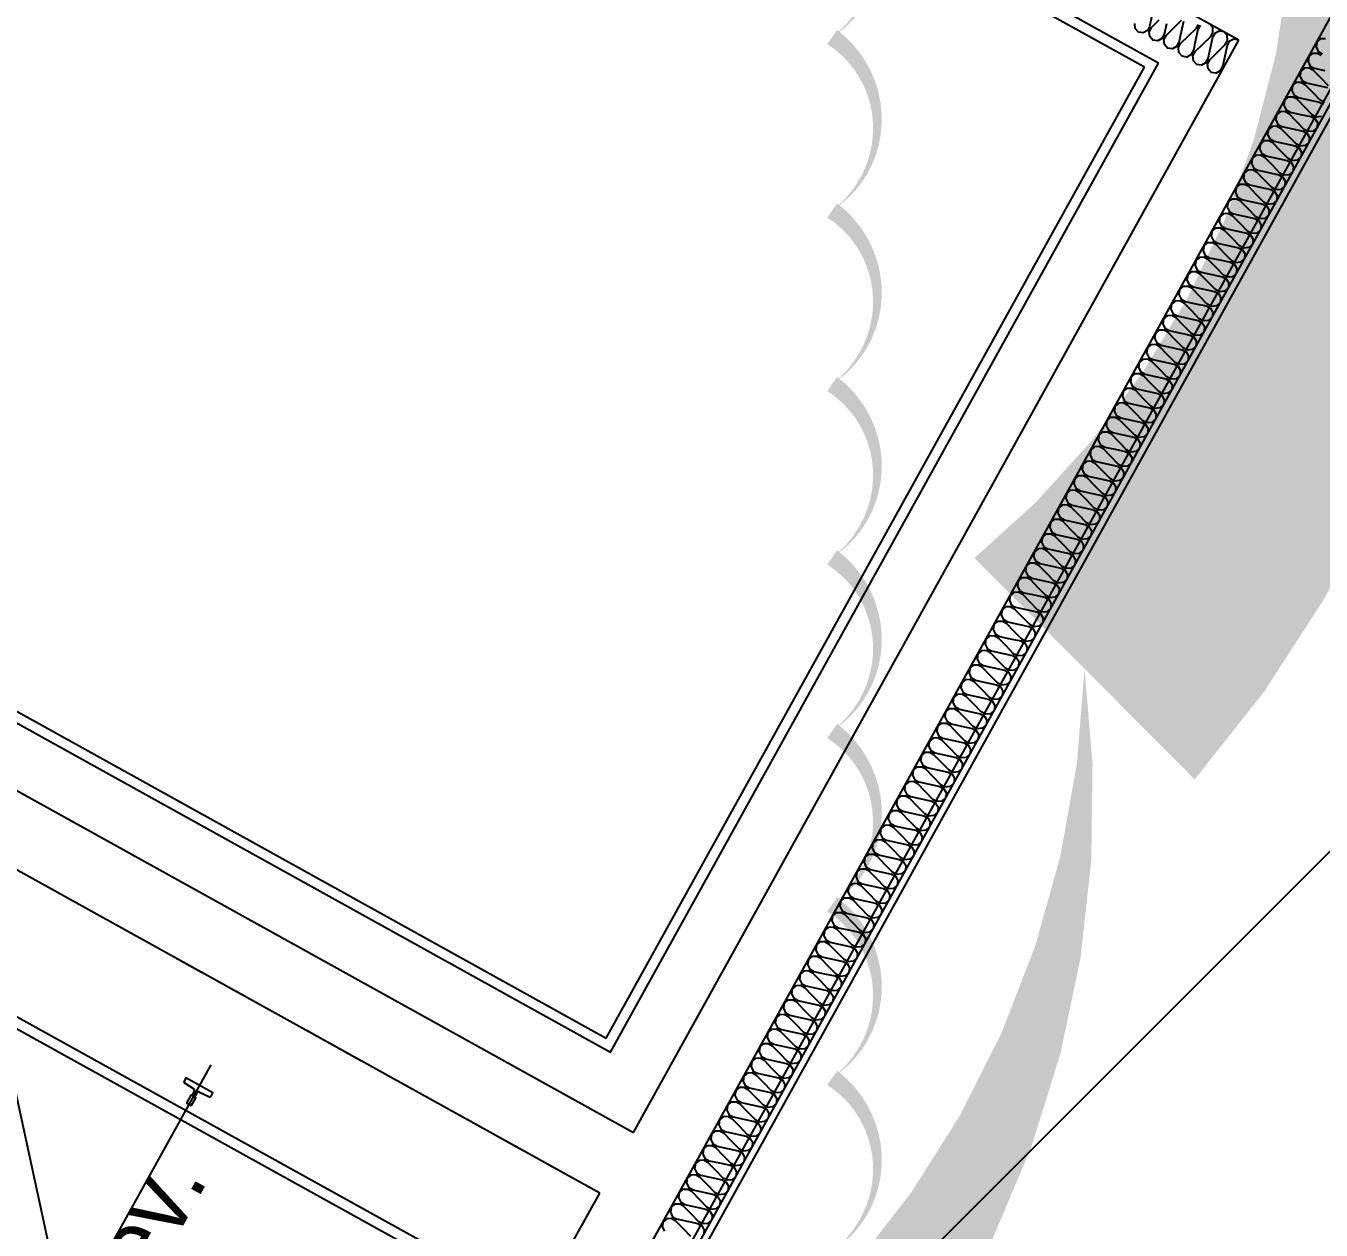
# Model space of a CAD drawing. Header units: millimetres. Extents: x -21000 to 567700, y 435000 to 850800.
# Drawn here: x 262007 to 265741, y 587944 to 591415 of the extents above; entities that cross this region are included whole.
import ezdxf
from ezdxf.xclip import XClip

# ---------------------------------------------------------------- set-up
doc = ezdxf.new("R2010")
doc.units = ezdxf.units.MM
doc.header["$LTSCALE"] = 700
doc.header["$XCLIPFRAME"] = 2
doc.linetypes.add('AB_Pbase$0$AB_Pbase_지하1층_골조$0$DASHED2', pattern=[0.375, 0.25, -0.125])
doc.linetypes.add('AB_Pbase$0$주차장기둥$0$CEN', pattern=[62, 60, -1, 0, -1])
doc.layers.get('0').update_dxf_attribs({"color": 2})
doc.layers.get('Defpoints').update_dxf_attribs({"color": 171})
for name, color, linetype in [('AB_Pbase$0$elev', 6, 'Continuous'), ('AB_Pbase$0$FIN', 6, 'Continuous'), ('AB_Pbase$0$HAT-BR', 5, 'Continuous'), ('AB_Pbase$0$INS', 8, 'Continuous'), ('AB_Pbase$0$주차장기둥$0$CEN_P', 244, 'AB_Pbase$0$주차장기둥$0$CEN')]:
    doc.layers.add(name, color=color, linetype=linetype)
doc.styles.add('AB_Pbase$0$울릉도L', font='')
doc.styles.get('AB_Pbase$0$울릉도L').set_extended_font_data('Dotum')

# ---------------------------------------------------------------- blocks, each defined once
blk = doc.blocks.new('AB_Pbase$0$car_rail_13K')
for p, q in [((47.790624, 41.725773), (45.348959, 9.373712)), ((45.348959, -9.373711), (47.790624, -41.725773))]:
    blk.add_line(p, q)
for points in [[(50.782116, -44.5), (62, -44.5), (62, 44.5), (50.782116, 44.5)], [(40.363138, 4.75), (26, 4.75), (26, 8), (1, 8), (0, 7), (0, -7), (1, -8), (26, -8), (26, -4.75), (40.363138, -4.75)]]:
    blk.add_lwpolyline(points)
for centre, radius, start, end in [((50.782116, 41.5), 3, 90, 175.683972), ((40.363138, 9.75), 5, 270, 355.683972), ((40.363138, -9.75), 5, 4.316028, 90), ((50.782116, -41.5), 3, 184.316028, 270)]:
    blk.add_arc(centre, radius, start, end)
blk = doc.blocks.new('AB_Pbase$0$A$C1E77784F')
at = {"layer": 'AB_Pbase$0$elev'}
for p, q in [((840, -220), (840, -2180)), ((35, -680), (35, -250)), ((35, -250), (90, -250)), ((90, -250), (90, -2150)), ((115, -250), (185, -250)), ((115, -2150), (115, -250)), ((185, -250), (185, -370)), ((185, -370), (1670, -370)), ((1670, -370), (1670, -2030)), ((1645, -2000), (245, -400)), ((1645, -400), (245, -2000)), ((245, -400), (245, -750)), ((245, -400), (1645, -400)), ((1645, -400), (1645, -2000)), ((0, -600), (35, -680)), ((-237, -710), (-237, -680)), ((-237, -680), (-200, -680)), ((-1, -680), (39, -680)), ((39, -680), (39, -750)), ((39, -750), (-237, -710)), ((45, -1665), (45, -735)), ((45, -735), (80, -735)), ((80, -735), (80, -1665)), ((145, -1665), (145, -735)), ((145, -735), (180, -735)), ((180, -735), (180, -1665)), ((185, -750), (185, -720)), ((245, -750), (185, -750)), ((1800, -1200), (-215, -1200)), ((39, -1650), (-237, -1690)), ((39, -1720), (39, -1650)), ((80, -1665), (45, -1665)), ((180, -1665), (145, -1665)), ((245, -1650), (185, -1650)), ((185, -1650), (185, -1680)), ((245, -2000), (245, -1650)), ((-237, -1690), (-237, -1720)), ((-237, -1720), (-200, -1720)), ((-1, -1720), (39, -1720)), ((0, -1800), (35, -1720)), ((35, -2150), (35, -1720)), ((1645, -2000), (245, -2000)), ((1670, -2030), (185, -2030)), ((185, -2030), (185, -2150)), ((35, -2150), (90, -2150)), ((115, -2150), (185, -2150))]:
    blk.add_line(p, q, dxfattribs=at)
for p, rotation in [((840, -350), 89.99999936946413), ((840, -2050), 269.9999993694635)]:
    blk.add_blockref('AB_Pbase$0$car_rail_13K', p, dxfattribs=dict(at, rotation=rotation))
at = {"layer": 'Defpoints', "style": 'AB_Pbase$0$울릉도L'}
blk.add_text('양방향 elev.', height=200, rotation=90, dxfattribs=at).set_placement((995.2, -1889.6))
blk = doc.blocks.new('AB_Pbase$0$AB_Pbase_지하1층_골조')
for p, q in [((265503.4, 591373.8), (259687.2, 594597.8)), ((261218.1, 583230.3), (265775.3, 591451.7)), ((263758.1, 588225.2), (265503.4, 591373.8)), ((263661.1, 588050.2), (261911.9, 589019.8)), ((262497.6, 585951.1), (263661.1, 588050.2))]:
    blk.add_line(p, q)
at = {"linetype": 'AB_Pbase$0$AB_Pbase_지하1층_골조$0$DASHED2'}
blk.add_line((263661.3, 588050.1), (262436.9, 588728.9), dxfattribs=at)
blk.add_lwpolyline([(261407.3, 588522.1), (261737, 589116.8), (260250.1, 589941), (260347.1, 590115.9), (263758.1, 588225.2)])
blk = doc.blocks.new('AB_Pbase$0$주차장기둥$0$cen 2bl 지하')
at = {"layer": 'AB_Pbase$0$주차장기둥$0$CEN_P', "color": 5}
blk.add_line((-31785.7, 68579), (-31785.7, 98983), dxfattribs=at)
at = {"layer": 'AB_Pbase$0$주차장기둥$0$CEN_P', "color": 54}
blk.add_line((-29947.6, 74983), (-49872.5, 5565.9), dxfattribs=at)
blk = doc.blocks.new('AB_Pbase$0$주차장기둥')
at = {"rotation": 1.99999810188403}
blk.add_blockref('AB_Pbase$0$주차장기둥$0$cen 2bl 지하', (36991.8, -11666.7), dxfattribs=at)
blk = doc.blocks.new('AB_Pbase')
at = {"layer": 'AB_Pbase$0$HAT-BR'}
h = blk.add_hatch(dxfattribs=at)
h.set_pattern_fill('ANSI31', color=256, scale=20, angle=145)
h.paths.add_polyline_path([(235929.4, 604527.6), (236063.8, 604661.9), (238153, 602571.6), (240063.6, 606018.4), (240229.8, 605926.3), (238280.5, 602409.7), (237010.4, 601140.3), (237826.9, 600323.4), (237692.5, 600189.1), (236741.7, 601140.4), (238029, 602427)])
h.paths.add_polyline_path([(238632.8, 599517.1), (232550.1, 593437.5), (232684.4, 593303.2), (238767.1, 599382.7)])
h.paths.add_polyline_path([(239573, 598576.4), (244422.5, 593724.3), (238339.7, 587644.8), (238205.4, 587779.2), (244153.8, 593724.4), (239438.6, 598442)])
h.paths.add_polyline_path([(253366.3, 576146.8), (254890.9, 574621.3), (254756.5, 574487), (253231.9, 576012.5)], flags=17)
h.paths.add_polyline_path([(246954.3, 581883.1), (245525.6, 580455.2), (245391.3, 580589.5), (246820, 582017.5)])
h.paths.add_polyline_path([(247173.6, 582371), (252407.6, 587602.2), (252541.9, 587467.8), (247308, 582236.6)])
h.paths.add_polyline_path([(260580.1, 582120.7), (261142.4, 583135.1), (260976.2, 583227.2), (260414, 582212.8)], flags=17)
h.paths.add_polyline_path([(263886.9, 576046.1), (264234.4, 575698.5), (264194.3, 575658.4), (265114.4, 575148.5), (265206.5, 575314.6)])
edge = h.paths.add_edge_path()
edge.add_line((263638.9, 581842.7), (261303.6, 583137.2))
edge.add_line((261303.6, 583137.2), (261395.8, 583303.3))
edge.add_line((261395.8, 583303.3), (265930.7, 580789.6))
edge.add_line((265930.7, 580789.6), (269809.1, 587786.6))
edge.add_line((269809.1, 587786.6), (269975.3, 587694.4))
edge.add_line((269975.3, 587694.4), (266096.8, 580697.5))
edge.add_line((266096.8, 580697.5), (266534.1, 580455.1))
edge.add_line((266534.1, 580455.1), (266442, 580288.9))
edge.add_line((266442, 580288.9), (263805.1, 581750.6))
edge.add_line((263638.9, 581842.7), (262485.1, 579761.3))
edge.add_line((263805.1, 581750.6), (261405.4, 577421.6))
edge.add_line((262393, 579595.1), (259935.3, 580957.4))
edge.add_line((262485.1, 579761.3), (259861.3, 581215.7))
edge.add_line((262393, 579595.1), (261239.3, 577513.7))
edge.add_line((259861.3, 581215.7), (259168.1, 579965.2))
edge.add_line((259334.3, 579873.1), (259168.1, 579965.2))
edge.add_line((259935.3, 580957.4), (259334.3, 579873.1))
edge.add_line((261239.3, 577513.7), (258615.4, 578968.1))
edge.add_line((258615.4, 578968.1), (258523.3, 578802))
edge.add_line((258523.3, 578802), (263739.4, 575910.6))
edge.add_line((263739.4, 575910.6), (263879.2, 576050.4))
edge.add_line((263879.2, 576050.4), (261405.4, 577421.6))
edge = h.paths.add_edge_path()
edge.add_line((273761.7, 610263.5), (273411.9, 610457.4))
edge.add_line((273411.9, 610457.4), (273281, 610221.2))
edge.add_line((273281, 610221.2), (271837.9, 611021.2))
edge.add_line((271837.9, 611021.2), (270579.8, 608751.5))
edge.add_line((270579.8, 608751.5), (267899.1, 610237.5))
edge.add_line((267899.1, 610237.5), (268345.1, 611042.1))
edge.add_line((268345.1, 611042.1), (267907.8, 611284.5))
edge.add_line((267907.8, 611284.5), (267461.8, 610479.9))
edge.add_line((267461.8, 610479.9), (264676.1, 612024))
edge.add_line((264676.1, 612024), (266867.4, 615977.3))
edge.add_line((266867.4, 615977.3), (266701.3, 616069.4))
edge.add_line((266701.3, 616069.4), (265295.3, 613533))
edge.add_line((265295.3, 613533), (264945.5, 613726.9))
edge.add_line((264945.5, 613726.9), (264853.4, 613560.7))
edge.add_line((264853.4, 613560.7), (265203.2, 613366.8))
edge.add_line((265203.2, 613366.8), (264417.8, 611949.9))
edge.add_line((264417.8, 611949.9), (276229.5, 605402.6))
edge.add_line((276229.5, 605402.6), (278088.8, 608756.8))
edge.add_line((278088.8, 608756.8), (278565.5, 608492.5))
edge.add_line((278565.5, 608492.5), (278798.2, 608912.4))
edge.add_line((278798.2, 608912.4), (278719.4, 608956))
edge.add_line((278719.4, 608956), (278578.9, 608702.3))
edge.add_line((278578.9, 608702.3), (278093.4, 608971.4))
edge.add_line((278093.4, 608971.4), (278825.5, 610292.1))
edge.add_line((278825.5, 610292.1), (278746.8, 610335.7))
edge.add_line((278746.8, 610335.7), (278092.3, 609155))
edge.add_line((278092.3, 609155), (277414.5, 609530.7))
edge.add_line((277414.5, 609530.7), (277370.8, 609452))
edge.add_line((277370.8, 609452), (278048.7, 609076.3))
edge.add_line((278048.7, 609076.3), (276155.5, 605660.9))
edge.add_line((276155.5, 605660.9), (275027.2, 606286.3))
edge.add_line((275027.2, 606286.3), (275473.2, 607090.9))
edge.add_line((275473.2, 607090.9), (275394.5, 607134.6))
edge.add_line((275394.5, 607134.6), (274948.5, 606329.9))
edge.add_line((274948.5, 606329.9), (274668.6, 606485.1))
edge.add_line((274668.6, 606485.1), (275114.6, 607289.7))
edge.add_line((275114.6, 607289.7), (275035.9, 607333.3))
edge.add_line((275035.9, 607333.3), (274589.9, 606528.7))
edge.add_line((274589.9, 606528.7), (270746, 608659.4))
edge.add_line((270746, 608659.4), (271911.9, 610762.9))
edge.add_line((271911.9, 610762.9), (273538.7, 609861.1))
edge.add_line((273538.7, 609861.1), (273766.6, 610272.2))
h.paths.add_polyline_path([(249823.9, 630123.9), (248214.6, 631015.9), (248122.5, 630849.7), (249731.8, 629957.7)])
h.paths.add_polyline_path([(264448.6, 621462.8), (264706.6, 621319.7), (264798.7, 621485.9), (263959.1, 621951.3), (263866.9, 621785.1), (264282.4, 621554.9), (263271.6, 619731.3), (263437.7, 619639.2)])
h.paths.add_polyline_path([(269499.6, 619034.5), (268660, 619499.9), (268567.9, 619333.7), (269048.9, 619067.1), (267972.6, 617125.4), (268138.8, 617033.3), (269215.1, 618975), (269407.5, 618868.3)])
h.paths.add_polyline_path([(278950.9, 618872.1), (277573.4, 619635.6), (275440.2, 615787.3), (272265.3, 617547.2), (272173.2, 617381), (274499.7, 616091.4), (273527.6, 614337.8), (273693.8, 614245.7), (274665.9, 615999.3), (276004, 615257.5), (276166.4, 615550.5), (275676.7, 615822), (277647.4, 619377.4), (278858.8, 618705.9)])
h.paths.add_polyline_path([(271683.5, 616497.6), (271517.4, 616589.7), (270492, 614739.9), (270658.2, 614647.8)])
h.paths.add_polyline_path([(266121, 619581), (265095.6, 617731.2), (264929.4, 617823.3), (265954.8, 619673.1)])
h.paths.add_polyline_path([(264405.1, 617124.9), (264497.2, 617291.1), (264296.1, 617402.6), (264203.9, 617236.4)])
edge = h.paths.add_edge_path()
edge.add_line((261140, 623342.4), (261232.1, 623508.6))
edge.add_line((261232.1, 623508.6), (257484.4, 625586))
edge.add_line((257484.4, 625586), (257392.3, 625419.8))
edge.add_line((257392.3, 625419.8), (258756.7, 624663.5))
edge.add_line((258756.7, 624663.5), (257030.8, 621549.9))
edge.add_line((257030.8, 621549.9), (255666.4, 622306.2))
edge.add_line((255666.4, 622306.2), (255622.7, 622227.5))
edge.add_line((255622.7, 622227.5), (256987.1, 621471.2))
edge.add_line((256987.1, 621471.2), (256735, 621016.4))
edge.add_line((256735, 621016.4), (256813.8, 620972.7))
edge.add_line((256813.8, 620972.7), (258835.4, 624619.9))
edge.add_line((258835.4, 624619.9), (261140, 623342.4))
h.paths.add_polyline_path([(252295.3, 623557.4), (252251.7, 623478.7), (252800.5, 623174.5), (252844.1, 623253.2)], flags=17)
h.paths.add_polyline_path([(278024, 614023.5), (278741.6, 615317.9), (277798.7, 613617.1), (277877.5, 613573.4), (278119.7, 614010.5), (279335.4, 613336.6), (279379.1, 613415.3), (278163.4, 614089.2), (278820.3, 615274.3), (278741.6, 615317.9)])
h.paths.add_polyline_path([(276999.8, 611990.1), (277047.9, 611963.4), (276926.7, 611744.8), (276799.9, 611815.1), (277163.5, 612471), (277242.2, 612427.4)], flags=17)
h.paths.add_polyline_path([(275349.5, 612653.4), (275456.1, 612845.8), (275766.5, 612673.7), (275659.8, 612481.3)], flags=17)
h.paths.add_polyline_path([(274915.1, 612859.8), (274748.9, 612952), (274506.5, 612514.6), (274672.7, 612422.5)], flags=17)
h.paths.add_polyline_path([(279024.5, 610867.8), (280144.5, 612888.1), (280223.2, 612844.5), (279103.3, 610824.1)])
h.paths.add_polyline_path([(279601.8, 610547.8), (280721.7, 612568.2), (280800.4, 612524.5), (279680.5, 610504.2)])
edge = h.paths.add_edge_path()
edge.add_line((268115.9, 579441.1), (268710.6, 579111.4))
edge.add_line((268710.6, 579111.4), (268676.7, 579050.2))
edge.add_line((268676.7, 579050.2), (271436.1, 577520.6))
edge.add_line((271436.1, 577520.6), (271470, 577581.9))
edge.add_line((271470, 577581.9), (271528.2, 577686.8))
edge.add_line((271528.2, 577686.8), (268174.1, 579546.1))
edge.add_line((268174.1, 579546.1), (268115.9, 579441.1))
h.paths.add_polyline_path([(252546, 576288.4), (251117.3, 574860.5), (254615.6, 571360.4), (257807.1, 577118), (257640.9, 577210.2), (255736.8, 573775), (255682.7, 573829.2), (255548.3, 573694.9), (255641, 573602.1), (254521.2, 571582.1), (251315.3, 574789.7), (252680.4, 576154.1)])
h.paths.add_polyline_path([(254748.7, 622094.5), (254457.8, 621569.8), (254624, 621477.7), (254914.9, 622002.4)], flags=17)
h.paths.add_polyline_path([(260390.1, 620339.5), (260224, 620431.6), (261377.8, 622513.2), (261544, 622421.1)])
h.paths.add_polyline_path([(246694.2, 601788.4), (244262.8, 603136.2), (244354.9, 603302.4), (246786.3, 601954.6)])
h.paths.add_polyline_path([(264513.8, 616681.6), (263362.4, 614604.4), (263948.4, 614279.6), (263856.3, 614113.4), (262500.6, 614864.9), (262592.7, 615031.1), (263196.2, 614696.5), (264347.6, 616773.8)])
h.paths.add_polyline_path([(251505.8, 616203), (251413.7, 616036.9), (267384.3, 607184.2), (267476.4, 607350.4)])
h.paths.add_polyline_path([(271057.7, 605148), (274188.8, 603412.4), (272429, 600237.5), (270189.9, 601478.7), (270097.8, 601312.5), (274624, 598803.6), (274716.1, 598969.8), (272595.1, 600145.4), (274355, 603320.3), (277464.3, 601596.8), (270405.5, 588862.3), (265870.5, 591376.1), (265778.4, 591209.9), (270479.5, 588604), (277722.6, 601670.9), (271149.8, 605314.2)])
h.paths.add_polyline_path([(255481.8, 630440.5), (255389.7, 630274.4), (255792, 630051.4), (254296.4, 627353.1), (254375.1, 627309.5), (255870.8, 630007.7), (258726.4, 628424.8), (257230.8, 625726.6), (257396.9, 625634.5), (258984.7, 628498.9)])
h.paths.add_polyline_path([(252754.7, 624571.9), (253714.6, 626303.6), (253793.4, 626260), (252833.4, 624528.2)])
h.paths.add_polyline_path([(271454, 617733.9), (271546.1, 617900.1), (271143.9, 618123.1), (271051.8, 617956.9)])
h.paths.add_polyline_path([(274129.6, 612597.8), (274173.2, 612676.5), (272975, 613340.7), (272679.2, 612807.2), (272845.4, 612715.1), (273097.5, 613169.9)], flags=17)
h.paths.add_polyline_path([(261119, 615848), (261285.2, 615755.9), (262691.1, 618292.3), (262525, 618384.4)])
h.paths.add_polyline_path([(261302.7, 615746.2), (261210.6, 615580), (261503.6, 615417.6), (261595.7, 615583.7)], flags=17)
h.paths.add_polyline_path([(260779.6, 615235.7), (260945.8, 615143.6), (260407.7, 614172.8), (247559.5, 621294.6), (247428.3, 621367.4), (245110.6, 622652.1), (245202.7, 622818.3), (246042.3, 622352.9), (246488.4, 623157.5), (246654.5, 623065.4), (246208.5, 622260.8), (248062.7, 621233), (249400.8, 623646.9), (248952.5, 623895.4), (248996.2, 623974.1), (249984.5, 623426.3), (249940.9, 623347.5), (249479.5, 623603.3), (248141.4, 621189.3), (250017.5, 620149.4), (251359.6, 622570.7), (250948.5, 622798.5), (250988.1, 622869.9), (251939.3, 622342.7), (251895.6, 622264), (251434.3, 622519.7), (250096.2, 620105.8), (252811.9, 618600.4), (253257.9, 619405.1), (253336.6, 619361.5), (252890.6, 618556.8), (253257.9, 618353.2), (254159.7, 619980), (253792.3, 620183.6), (253676, 619973.7), (253597.3, 620017.3), (253905.1, 620572.7), (254071.3, 620480.6), (253971.9, 620301.3), (254627.9, 619937.7), (254535.8, 619771.5), (254238.4, 619936.4), (253336.7, 618309.6), (254613.6, 617601.7), (255607.5, 619394.7), (255773.6, 619302.6), (254779.8, 617509.6), (260333.6, 614431.1)])
h.paths.add_polyline_path([(251257.3, 624727.3), (251091.2, 624819.4), (250887.5, 624452.1), (248071, 626013.3), (247978.9, 625847.1), (247979.1, 625847), (246827.7, 623769.8), (246993.9, 623677.6), (248145.3, 625754.9), (251552, 623866.5), (251644.1, 624032.7), (251053.7, 624359.9)])
h.paths.add_polyline_path([(239278.8, 608614.4), (239444.9, 608522.3), (239503.1, 608627.2), (240058.5, 608319.4), (240150.6, 608485.5), (239595.2, 608793.4), (239937, 609410), (239416.6, 609698.5), (239373, 609619.7), (239727.2, 609423.4)], flags=17)
h.paths.add_polyline_path([(249096, 617321.6), (249188.1, 617487.8), (246328.1, 619073.1), (246196.9, 619145.8), (244727.6, 619960.3), (244635.4, 619794.1)])
h.paths.add_polyline_path([(244912.1, 609773.6), (245004.2, 609939.8), (238523.3, 613532.3), (235245.5, 607619), (234042, 606416.1), (235434.6, 605022.7), (235569, 605157.1), (234240, 606486.8), (235318, 607564.2), (236122.2, 609014.9), (238706.7, 607582.3), (238270.4, 606795.2), (238991.9, 606395.2), (239084, 606561.4), (238528.6, 606869.2), (239047.4, 607805.1), (238881.2, 607897.2), (238798.8, 607748.5), (238357.1, 607993.3), (239086.7, 609309.6), (239008, 609353.3), (238278.4, 608037), (236214.3, 609181.1), (238509.9, 613322.4), (242795.5, 610946.9), (241038.1, 607776.4), (241204.2, 607684.3), (242961.7, 610854.8)])
h.paths.add_polyline_path([(254770.9, 631457.8), (254937, 631365.6), (255145.7, 631742.1), (254979.5, 631834.2)])
h.paths.add_polyline_path([(254539.5, 630648.5), (254373.3, 630740.6), (254143, 630325.1), (253548.3, 630654.8), (253504.7, 630576.1), (254099.4, 630246.4), (253042.5, 628339.7), (251765.6, 629047.6), (252822.5, 630954.2), (252848.7, 630939.7), (252892.3, 631018.4), (252787.4, 631076.6), (251686.9, 629091.2), (250436.1, 629784.5), (250344, 629618.3), (251594.7, 628925), (250494.2, 626939.6), (250599.2, 626881.5), (250642.8, 626960.2), (250616.6, 626974.7), (251673.5, 628881.4), (252950.4, 628173.6), (251893.5, 626266.9), (251298.8, 626596.6), (251255.1, 626517.9), (251849.9, 626188.2), (251488.7, 625536.6), (251654.9, 625444.5)])
at = {"layer": 'AB_Pbase$0$FIN'}
for p, q in [((265231.5, 591295.8), (259572.7, 594432.5)), ((265272.3, 591307.5), (259613.5, 594444.2)), ((263325.3, 586784.3), (265870.5, 591376.1)), ((263342.8, 586774.6), (265786.2, 591182.7))]:
    blk.add_line(p, q, dxfattribs=at)
for points in [[(260250.1, 589941), (260066.4, 590042.8), (260260.4, 590392.6), (263680.1, 588497), (265231.5, 591295.8)], [(260264.7, 589967.2), (260107.2, 590054.5), (260272.1, 590351.9), (263691.8, 588456.3), (265272.3, 591307.5)]]:
    blk.add_lwpolyline(points, dxfattribs=at)
at = {"layer": 'AB_Pbase$0$INS'}
for points in [[(265503.4, 591373.8), (265489.5, 591376), (265476.4, 591369.6), (265470, 591358), (265463.3, 591327.4), (265456.6, 591296.8), (265450.2, 591285.3), (265438.1, 591278.3), (265424.2, 591280.5), (265415, 591291.1), (265413.5, 591305.6), (265419.9, 591317.2), (265442.3, 591339.1), (265464.7, 591360.9), (265471.1, 591372.5), (265470.6, 591386.5), (265461.4, 591397.1), (265447.6, 591399.3), (265434.4, 591392.8), (265428, 591381.3), (265421.3, 591350.7), (265414.6, 591320.1), (265408.2, 591308.5), (265396.1, 591301.5), (265382.3, 591303.7), (265373, 591314.3), (265371.5, 591328.9), (265377.9, 591340.4), (265400.3, 591362.3), (265422.7, 591384.2), (265429.1, 591395.7), (265428.7, 591409.7), (265419.4, 591420.3)], [(265392.4, 591416.1), (265386, 591404.6), (265379.3, 591374), (265372.7, 591343.4), (265366.3, 591331.8), (265354.1, 591324.8), (265340.3, 591327), (265331.1, 591337.6), (265329.5, 591352.2), (265335.9, 591363.7), (265358.3, 591385.6), (265380.8, 591407.5), (265387.2, 591419)], [(265344, 591427.8), (265337.3, 591397.2), (265330.7, 591366.6), (265324.3, 591355.1), (265312.2, 591348.1), (265298.3, 591350.3), (265289.1, 591360.9), (265287.5, 591375.4), (265293.9, 591387), (265316.4, 591408.9), (265338.8, 591430.7)], [(265295.4, 591420.5), (265288.7, 591389.9), (265282.3, 591378.4), (265270.2, 591371.3), (265256.3, 591373.5), (265247.1, 591384.1), (265245.6, 591398.7), (265252, 591410.3), (265274.4, 591432.1)], [(265253.4, 591443.8), (265246.7, 591413.2), (265240.3, 591401.6), (265228.2, 591394.6), (265214.3, 591396.8), (265205.1, 591407.4), (265203.6, 591422)], [(265753.3, 591377.5), (265739.3, 591377), (265728.7, 591367.8), (265726.5, 591353.9), (265733, 591340.7), (265744.5, 591334.3)], [(265741.6, 591329.1), (265730.1, 591335.5), (265716.1, 591335), (265705.5, 591325.8), (265703.3, 591311.9), (265709.7, 591298.8), (265721.2, 591292.4), (265751.8, 591285.7)], [(265762.1, 591242.3), (265740.2, 591264.7), (265718.3, 591287.1), (265706.8, 591293.5), (265692.8, 591293), (265682.2, 591283.8), (265680, 591269.9), (265686.4, 591256.8), (265698, 591250.4), (265728.6, 591243.7), (265759.2, 591237)], [(265750.4, 591193.9), (265738.8, 591200.3), (265716.9, 591222.7), (265695.1, 591245.1), (265683.5, 591251.5), (265669.5, 591251.1), (265658.9, 591241.8), (265656.7, 591228), (265663.2, 591214.8), (265674.7, 591208.4), (265705.3, 591201.7), (265735.9, 591195.1), (265747.5, 591188.7)], [(265741.7, 591153.5), (265727.1, 591151.9), (265715.5, 591158.3), (265693.7, 591180.7), (265671.8, 591203.2), (265660.2, 591209.6), (265646.3, 591209.1), (265635.7, 591199.9), (265633.5, 591186), (265639.9, 591172.8), (265651.4, 591166.4), (265682, 591159.7), (265712.6, 591153.1), (265724.2, 591146.7), (265731.2, 591134.6), (265729, 591120.7), (265718.4, 591111.5), (265703.8, 591109.9), (265692.3, 591116.3), (265670.4, 591138.8), (265648.5, 591161.2), (265637, 591167.6), (265623, 591167.1), (265612.4, 591157.9), (265610.2, 591144), (265616.6, 591130.8), (265628.2, 591124.4), (265658.8, 591117.8), (265689.4, 591111.1), (265700.9, 591104.7), (265707.9, 591092.6), (265705.7, 591078.7), (265695.1, 591069.5), (265680.5, 591068), (265669, 591074.4), (265647.1, 591096.8), (265625.3, 591119.2), (265613.7, 591125.6), (265599.7, 591125.1), (265589.1, 591115.9), (265586.9, 591102), (265593.3, 591088.9), (265604.9, 591082.5), (265635.5, 591075.8), (265666.1, 591069.1), (265677.6, 591062.7), (265684.6, 591050.6), (265682.4, 591036.7), (265671.8, 591027.5), (265657.3, 591026), (265645.7, 591032.4), (265623.9, 591054.8), (265602, 591077.2), (265590.4, 591083.6), (265576.4, 591083.1), (265565.9, 591073.9), (265563.7, 591060), (265570.1, 591046.9), (265581.6, 591040.5), (265612.2, 591033.8), (265642.8, 591027.1), (265654.4, 591020.7), (265661.4, 591008.6), (265659.2, 590994.7), (265648.6, 590985.5), (265634, 590984), (265622.5, 590990.4), (265600.6, 591012.8), (265578.7, 591035.2), (265567.2, 591041.6), (265553.2, 591041.1), (265542.6, 591031.9), (265540.4, 591018.1), (265546.8, 591004.9), (265558.3, 590998.5), (265588.9, 590991.8), (265619.6, 590985.1), (265631.1, 590978.7), (265638.1, 590966.6), (265635.9, 590952.8), (265625.3, 590943.5), (265610.7, 590942), (265599.2, 590948.4), (265577.3, 590970.8), (265555.4, 590993.2), (265543.9, 590999.6), (265529.9, 590999.2), (265519.3, 590989.9), (265517.1, 590976.1), (265523.5, 590962.9), (265535.1, 590956.5), (265565.7, 590949.8), (265596.3, 590943.2), (265607.8, 590936.8), (265614.8, 590924.7), (265612.6, 590910.8), (265602, 590901.6), (265587.5, 590900), (265575.9, 590906.4), (265554, 590928.8), (265532.2, 590951.3), (265520.6, 590957.7), (265506.6, 590957.2), (265496, 590948), (265493.8, 590934.1), (265500.3, 590920.9), (265511.8, 590914.5), (265542.4, 590907.9), (265573, 590901.2), (265584.6, 590894.8), (265591.6, 590882.7), (265589.4, 590868.8), (265578.8, 590859.6), (265564.2, 590858.1), (265552.6, 590864.5), (265530.8, 590886.9), (265508.9, 590909.3), (265497.4, 590915.7), (265483.4, 590915.2), (265472.8, 590906), (265470.6, 590892.1), (265477, 590878.9), (265488.5, 590872.5), (265519.1, 590865.9), (265549.7, 590859.2), (265561.3, 590852.8), (265568.3, 590840.7), (265566.1, 590826.8), (265555.5, 590817.6), (265540.9, 590816.1), (265529.4, 590822.5), (265507.5, 590844.9), (265485.6, 590867.3), (265474.1, 590873.7), (265460.1, 590873.2), (265449.5, 590864), (265447.3, 590850.1), (265453.7, 590837), (265465.3, 590830.6), (265495.9, 590823.9), (265526.5, 590817.2), (265538, 590810.8), (265545, 590798.7), (265542.8, 590784.8), (265532.2, 590775.6), (265517.7, 590774.1), (265506.1, 590780.5), (265484.2, 590802.9), (265462.4, 590825.3), (265450.8, 590831.7), (265436.8, 590831.2), (265426.2, 590822), (265424, 590808.1), (265430.4, 590795), (265442, 590788.6), (265472.6, 590781.9), (265503.2, 590775.2), (265514.7, 590768.8), (265521.7, 590756.7), (265519.5, 590742.9), (265508.9, 590733.6), (265494.4, 590732.1), (265482.8, 590738.5), (265461, 590760.9), (265439.1, 590783.3), (265427.5, 590789.7), (265413.6, 590789.3), (265403, 590780), (265400.8, 590766.2), (265407.2, 590753), (265418.7, 590746.6), (265449.3, 590739.9), (265479.9, 590733.3), (265491.5, 590726.9), (265498.5, 590714.7), (265496.3, 590700.9), (265485.7, 590691.7), (265471.1, 590690.1), (265459.6, 590696.5), (265437.7, 590718.9), (265415.8, 590741.4), (265404.3, 590747.8), (265390.3, 590747.3), (265379.7, 590738.1), (265377.5, 590724.2), (265383.9, 590711), (265395.5, 590704.6), (265426.1, 590697.9), (265456.7, 590691.3), (265468.2, 590684.9), (265475.2, 590672.8), (265473, 590658.9), (265462.4, 590649.7), (265447.8, 590648.1), (265436.3, 590654.5), (265414.4, 590677), (265392.5, 590699.4), (265381, 590705.8), (265367, 590705.3), (265356.4, 590696.1), (265354.2, 590682.2), (265360.6, 590669), (265372.2, 590662.6), (265402.8, 590656), (265433.4, 590649.3), (265444.9, 590642.9), (265451.9, 590630.8), (265449.7, 590616.9), (265439.1, 590607.7), (265424.6, 590606.2), (265413, 590612.6), (265391.1, 590635), (265369.3, 590657.4), (265357.7, 590663.8), (265343.7, 590663.3), (265333.1, 590654.1), (265330.9, 590640.2), (265337.4, 590627.1), (265348.9, 590620.7), (265379.5, 590614), (265410.1, 590607.3), (265421.7, 590600.9), (265428.7, 590588.8), (265426.5, 590574.9), (265415.9, 590565.7), (265401.3, 590564.2), (265389.8, 590570.6), (265367.9, 590593), (265346, 590615.4), (265334.5, 590621.8), (265320.5, 590621.3), (265309.9, 590612.1), (265307.7, 590598.2), (265314.1, 590585.1), (265325.6, 590578.7), (265356.2, 590572), (265386.8, 590565.3), (265398.4, 590558.9), (265405.4, 590546.8), (265403.2, 590532.9), (265392.6, 590523.7), (265378, 590522.2), (265366.5, 590528.6), (265344.6, 590551), (265322.7, 590573.4), (265311.2, 590579.8), (265297.2, 590579.3), (265286.6, 590570.1), (265284.4, 590556.3), (265290.8, 590543.1), (265302.4, 590536.7), (265333, 590530), (265363.6, 590523.3), (265375.1, 590516.9), (265382.1, 590504.8), (265379.9, 590491), (265369.3, 590481.7), (265354.8, 590480.2), (265343.2, 590486.6), (265321.3, 590509), (265299.5, 590531.4), (265287.9, 590537.8), (265273.9, 590537.4), (265263.3, 590528.1), (265261.1, 590514.3), (265267.6, 590501.1), (265279.1, 590494.7), (265309.7, 590488), (265340.3, 590481.4), (265351.8, 590475), (265358.9, 590462.9), (265356.6, 590449), (265346.1, 590439.8), (265331.5, 590438.2), (265319.9, 590444.6), (265298.1, 590467), (265276.2, 590489.5), (265264.6, 590495.9), (265250.7, 590495.4), (265240.1, 590486.2), (265237.9, 590472.3), (265244.3, 590459.1), (265255.8, 590452.7), (265286.4, 590446.1), (265317, 590439.4), (265328.6, 590433), (265335.6, 590420.9), (265333.4, 590407), (265322.8, 590397.8), (265308.2, 590396.3), (265296.7, 590402.7), (265274.8, 590425.1), (265252.9, 590447.5), (265241.4, 590453.9), (265227.4, 590453.4), (265216.8, 590444.2), (265214.6, 590430.3), (265221, 590417.1), (265232.6, 590410.7), (265263.2, 590404.1), (265293.8, 590397.4), (265305.3, 590391), (265312.3, 590378.9), (265310.1, 590365), (265299.5, 590355.8), (265284.9, 590354.3), (265273.4, 590360.7), (265251.5, 590383.1), (265229.6, 590405.5), (265218.1, 590411.9), (265204.1, 590411.4), (265193.5, 590402.2), (265191.3, 590388.3), (265197.7, 590375.2), (265209.3, 590368.8), (265239.9, 590362.1), (265270.5, 590355.4), (265282, 590349), (265289, 590336.9), (265286.8, 590323), (265276.2, 590313.8), (265261.7, 590312.3), (265250.1, 590318.7), (265228.3, 590341.1), (265206.4, 590363.5), (265194.8, 590369.9), (265180.8, 590369.4), (265170.2, 590360.2), (265168, 590346.3), (265174.5, 590333.2), (265186, 590326.8), (265216.6, 590320.1), (265247.2, 590313.4), (265258.8, 590307), (265265.8, 590294.9), (265263.6, 590281.1), (265253, 590271.8), (265238.4, 590270.3), (265226.9, 590276.7), (265205, 590299.1), (265183.1, 590321.5), (265171.6, 590327.9), (265157.6, 590327.5), (265147, 590318.2), (265144.8, 590304.4), (265151.2, 590291.2), (265162.7, 590284.8), (265193.3, 590278.1), (265223.9, 590271.5), (265235.5, 590265.1), (265242.5, 590252.9), (265240.3, 590239.1), (265229.7, 590229.9), (265215.1, 590228.3), (265203.6, 590234.7), (265181.7, 590257.1), (265159.8, 590279.6), (265148.3, 590286), (265134.3, 590285.5), (265123.7, 590276.3), (265121.5, 590262.4), (265127.9, 590249.2), (265139.5, 590242.8), (265170.1, 590236.1), (265200.7, 590229.5), (265212.2, 590223.1), (265219.2, 590211), (265217, 590197.1), (265206.4, 590187.9), (265191.9, 590186.3), (265180.3, 590192.7), (265158.4, 590215.2), (265136.6, 590237.6), (265125, 590244), (265111, 590243.5), (265100.4, 590234.3), (265098.2, 590220.4), (265104.7, 590207.2), (265116.2, 590200.8), (265146.8, 590194.2), (265177.4, 590187.5), (265189, 590181.1), (265196, 590169), (265193.8, 590155.1), (265183.2, 590145.9), (265168.6, 590144.4), (265157, 590150.8), (265135.2, 590173.2), (265113.3, 590195.6), (265101.7, 590202), (265087.8, 590201.5), (265077.2, 590192.3), (265075, 590178.4), (265081.4, 590165.3), (265092.9, 590158.9), (265123.5, 590152.2), (265154.1, 590145.5), (265165.7, 590139.1), (265172.7, 590127), (265170.5, 590113.1), (265159.9, 590103.9), (265145.3, 590102.4), (265133.8, 590108.8), (265111.9, 590131.2), (265090, 590153.6), (265078.5, 590160), (265064.5, 590159.5), (265053.9, 590150.3), (265051.7, 590136.4), (265058.1, 590123.3), (265069.7, 590116.9), (265100.3, 590110.2), (265130.9, 590103.5), (265142.4, 590097.1), (265149.4, 590085), (265147.2, 590071.1), (265136.6, 590061.9), (265122, 590060.4), (265110.5, 590066.8), (265088.6, 590089.2), (265066.8, 590111.6), (265055.2, 590118), (265041.2, 590117.5), (265030.6, 590108.3), (265028.4, 590094.5), (265034.8, 590081.3), (265046.4, 590074.9), (265077, 590068.2), (265107.6, 590061.5), (265119.1, 590055.1), (265126.1, 590043), (265123.9, 590029.2), (265113.3, 590019.9), (265098.8, 590018.4), (265087.2, 590024.8), (265065.4, 590047.2), (265043.5, 590069.6), (265031.9, 590076), (265017.9, 590075.6), (265007.4, 590066.3), (265005.1, 590052.5), (265011.6, 590039.3), (265023.1, 590032.9), (265053.7, 590026.2), (265084.3, 590019.6), (265095.9, 590013.2), (265102.9, 590001.1), (265100.7, 589987.2), (265090.1, 589978), (265075.5, 589976.4), (265064, 589982.8), (265042.1, 590005.2), (265020.2, 590027.7), (265008.7, 590034.1), (264994.7, 590033.6), (264984.1, 590024.4), (264981.9, 590010.5), (264988.3, 589997.3), (264999.8, 589990.9), (265030.4, 589984.3), (265061.1, 589977.6), (265072.6, 589971.2), (265079.6, 589959.1), (265077.4, 589945.2), (265066.8, 589936), (265052.2, 589934.5), (265040.7, 589940.9), (265018.8, 589963.3), (264996.9, 589985.7), (264985.4, 589992.1), (264971.4, 589991.6), (264960.8, 589982.4), (264958.6, 589968.5), (264965, 589955.3), (264976.6, 589948.9), (265007.2, 589942.3), (265037.8, 589935.6), (265049.3, 589929.2), (265056.3, 589917.1), (265054.1, 589903.2), (265043.5, 589894), (265029, 589892.5), (265017.4, 589898.9), (264995.5, 589921.3), (264973.7, 589943.7), (264962.1, 589950.1), (264948.1, 589949.6), (264937.5, 589940.4), (264935.3, 589926.5), (264941.8, 589913.4), (264953.3, 589907), (264983.9, 589900.3), (265014.5, 589893.6), (265026.1, 589887.2), (265033.1, 589875.1), (265030.9, 589861.2), (265020.3, 589852), (265005.7, 589850.5), (264994.1, 589856.9), (264972.3, 589879.3), (264950.4, 589901.7), (264938.9, 589908.1), (264924.9, 589907.6), (264914.3, 589898.4), (264912.1, 589884.6), (264918.5, 589871.4), (264930, 589865), (264960.6, 589858.3), (264991.2, 589851.6), (265002.8, 589845.2), (265009.8, 589833.1), (265007.6, 589819.3), (264997, 589810), (264982.4, 589808.5), (264970.9, 589814.9), (264949, 589837.3), (264927.1, 589859.7), (264915.6, 589866.1), (264901.6, 589865.7), (264891, 589856.4), (264888.8, 589842.6), (264895.2, 589829.4), (264906.8, 589823), (264937.4, 589816.3), (264968, 589809.7), (264979.5, 589803.3), (264986.5, 589791.1), (264984.3, 589777.3), (264973.7, 589768.1), (264959.2, 589766.5), (264947.6, 589772.9), (264925.7, 589795.3), (264903.9, 589817.8), (264892.3, 589824.2), (264878.3, 589823.7), (264867.7, 589814.5), (264865.5, 589800.6), (264871.9, 589787.4), (264883.5, 589781), (264914.1, 589774.3), (264944.7, 589767.7), (264956.2, 589761.3), (264963.2, 589749.2), (264961, 589735.3), (264950.4, 589726.1), (264935.9, 589724.5), (264924.3, 589730.9), (264902.5, 589753.4), (264880.6, 589775.8), (264869, 589782.2), (264855.1, 589781.7), (264844.5, 589772.5), (264842.3, 589758.6), (264848.7, 589745.4), (264860.2, 589739), (264890.8, 589732.4), (264921.4, 589725.7), (264933, 589719.3), (264940, 589707.2), (264937.8, 589693.3), (264927.2, 589684.1), (264912.6, 589682.6), (264901.1, 589689), (264879.2, 589711.4), (264857.3, 589733.8), (264845.8, 589740.2), (264831.8, 589739.7), (264821.2, 589730.5), (264819, 589716.6), (264825.4, 589703.5), (264837, 589697.1), (264867.6, 589690.4), (264898.2, 589683.7), (264909.7, 589677.3), (264916.7, 589665.2), (264914.5, 589651.3), (264903.9, 589642.1), (264889.3, 589640.6), (264877.8, 589647), (264855.9, 589669.4), (264834, 589691.8), (264822.5, 589698.2), (264808.5, 589697.7), (264797.9, 589688.5), (264795.7, 589674.6), (264802.1, 589661.5), (264813.7, 589655.1), (264844.3, 589648.4), (264874.9, 589641.7), (264886.4, 589635.3), (264893.4, 589623.2), (264891.2, 589609.3), (264880.6, 589600.1), (264866.1, 589598.6), (264854.5, 589605), (264832.6, 589627.4), (264810.8, 589649.8), (264799.2, 589656.2), (264785.2, 589655.7), (264774.6, 589646.5), (264772.4, 589632.7), (264778.9, 589619.5), (264790.4, 589613.1), (264821, 589606.4), (264851.6, 589599.8), (264863.2, 589593.4), (264870.2, 589581.2), (264868, 589567.4), (264857.4, 589558.1), (264842.8, 589556.6), (264831.3, 589563), (264809.4, 589585.4), (264787.5, 589607.8), (264776, 589614.2), (264762, 589613.8), (264751.4, 589604.6), (264749.2, 589590.7), (264755.6, 589577.5), (264767.1, 589571.1), (264797.7, 589564.4), (264828.3, 589557.8), (264839.9, 589551.4), (264846.9, 589539.3), (264844.7, 589525.4), (264834.1, 589516.2), (264819.5, 589514.6), (264808, 589521), (264786.1, 589543.5), (264764.2, 589565.9), (264752.7, 589572.3), (264738.7, 589571.8), (264728.1, 589562.6), (264725.9, 589548.7), (264732.3, 589535.5), (264743.9, 589529.1), (264774.5, 589522.5), (264805.1, 589515.8), (264816.6, 589509.4), (264823.6, 589497.3), (264821.4, 589483.4), (264810.8, 589474.2), (264796.3, 589472.7), (264784.7, 589479.1), (264762.8, 589501.5), (264741, 589523.9), (264729.4, 589530.3), (264715.4, 589529.8), (264704.8, 589520.6), (264702.6, 589506.7), (264709.1, 589493.5), (264720.6, 589487.2), (264751.2, 589480.5), (264781.8, 589473.8), (264793.3, 589467.4), (264800.4, 589455.3), (264798.1, 589441.4), (264787.6, 589432.2), (264773, 589430.7), (264761.4, 589437.1), (264739.6, 589459.5), (264717.7, 589481.9), (264706.1, 589488.3), (264692.2, 589487.8), (264681.6, 589478.6), (264679.4, 589464.7), (264685.8, 589451.6), (264697.3, 589445.2), (264727.9, 589438.5), (264758.5, 589431.8), (264770.1, 589425.4), (264777.1, 589413.3), (264774.9, 589399.4), (264764.3, 589390.2), (264749.7, 589388.7), (264738.2, 589395.1), (264716.3, 589417.5), (264694.4, 589439.9), (264682.9, 589446.3), (264668.9, 589445.8), (264658.3, 589436.6), (264656.1, 589422.8), (264662.5, 589409.6), (264674.1, 589403.2), (264704.7, 589396.5), (264735.3, 589389.8), (264746.8, 589383.4), (264753.8, 589371.3), (264751.6, 589357.5), (264741, 589348.2), (264726.4, 589346.7), (264714.9, 589353.1), (264693, 589375.5), (264671.1, 589397.9), (264659.6, 589404.3), (264645.6, 589403.9), (264635, 589394.6), (264632.8, 589380.8), (264639.2, 589367.6), (264650.8, 589361.2), (264681.4, 589354.5), (264712, 589347.9), (264723.5, 589341.5), (264730.5, 589329.3), (264728.3, 589315.5), (264717.7, 589306.3), (264703.2, 589304.7), (264691.6, 589311.1), (264669.8, 589333.5), (264647.9, 589356), (264636.3, 589362.4), (264622.3, 589361.9), (264611.7, 589352.7), (264609.5, 589338.8), (264616, 589325.6), (264627.5, 589319.2), (264658.1, 589312.6), (264688.7, 589305.9), (264700.3, 589299.5), (264707.3, 589287.4), (264705.1, 589273.5), (264694.5, 589264.3), (264679.9, 589262.7), (264668.4, 589269.1), (264646.5, 589291.6), (264624.6, 589314), (264613.1, 589320.4), (264599.1, 589319.9), (264588.5, 589310.7), (264586.3, 589296.8), (264592.7, 589283.6), (264604.2, 589277.2), (264634.8, 589270.6), (264665.4, 589263.9), (264677, 589257.5), (264684, 589245.4), (264681.8, 589231.5), (264671.2, 589222.3), (264656.6, 589220.8), (264645.1, 589227.2), (264623.2, 589249.6), (264601.3, 589272), (264589.8, 589278.4), (264575.8, 589277.9), (264565.2, 589268.7), (264563, 589254.8), (264569.4, 589241.7), (264581, 589235.3), (264611.6, 589228.6), (264642.2, 589221.9), (264653.7, 589215.5), (264660.7, 589203.4), (264658.5, 589189.5), (264647.9, 589180.3), (264633.4, 589178.8), (264621.8, 589185.2), (264599.9, 589207.6), (264578.1, 589230), (264566.5, 589236.4), (264552.5, 589235.9), (264541.9, 589226.7), (264539.7, 589212.8), (264546.2, 589199.7), (264557.7, 589193.3), (264588.3, 589186.6), (264618.9, 589179.9), (264630.4, 589173.5), (264637.5, 589161.4), (264635.3, 589147.5), (264624.7, 589138.3), (264610.1, 589136.8), (264598.5, 589143.2), (264576.7, 589165.6), (264554.8, 589188), (264543.2, 589194.4), (264529.3, 589194), (264518.7, 589184.7), (264516.5, 589170.9), (264522.9, 589157.7), (264534.4, 589151.3), (264565, 589144.6), (264595.6, 589138), (264607.2, 589131.6), (264614.2, 589119.4), (264612, 589105.6), (264601.4, 589096.3), (264586.8, 589094.8), (264575.3, 589101.2), (264553.4, 589123.6), (264531.5, 589146), (264520, 589152.4), (264506, 589152), (264495.4, 589142.8), (264493.2, 589128.9), (264499.6, 589115.7), (264511.2, 589109.3), (264541.8, 589102.6), (264572.4, 589096), (264583.9, 589089.6), (264590.9, 589077.5), (264588.7, 589063.6), (264578.1, 589054.4), (264563.5, 589052.8), (264552, 589059.2), (264530.1, 589081.7), (264508.3, 589104.1), (264496.7, 589110.5), (264482.7, 589110), (264472.1, 589100.8), (264469.9, 589086.9), (264476.3, 589073.7), (264487.9, 589067.3), (264518.5, 589060.7), (264549.1, 589054), (264560.6, 589047.6), (264567.6, 589035.5), (264565.4, 589021.6), (264554.8, 589012.4), (264540.3, 589010.9), (264528.7, 589017.3), (264506.9, 589039.7), (264485, 589062.1), (264473.4, 589068.5), (264459.4, 589068), (264448.9, 589058.8), (264446.6, 589044.9), (264453.1, 589031.8), (264464.6, 589025.4), (264495.2, 589018.7), (264525.8, 589012), (264537.4, 589005.6), (264544.4, 588993.5), (264542.2, 588979.6), (264531.6, 588970.4), (264517, 588968.9), (264505.5, 588975.3), (264483.6, 588997.7), (264461.7, 589020.1), (264450.2, 589026.5), (264436.2, 589026), (264425.6, 589016.8), (264423.4, 589002.9), (264429.8, 588989.8), (264441.3, 588983.4), (264471.9, 588976.7), (264502.6, 588970), (264514.1, 588963.6), (264521.1, 588951.5), (264518.9, 588937.6), (264508.3, 588928.4), (264493.7, 588926.9), (264482.2, 588933.3), (264460.3, 588955.7), (264438.4, 588978.1), (264426.9, 588984.5), (264412.9, 588984), (264402.3, 588974.8), (264400.1, 588961), (264406.5, 588947.8), (264418.1, 588941.4), (264448.7, 588934.7), (264479.3, 588928), (264490.8, 588921.6), (264497.8, 588909.5), (264495.6, 588895.7), (264485, 588886.4), (264470.5, 588884.9), (264458.9, 588891.3), (264437, 588913.7), (264415.2, 588936.1), (264403.6, 588942.5), (264389.6, 588942.1), (264379, 588932.8), (264376.8, 588919), (264383.3, 588905.8), (264394.8, 588899.4), (264425.4, 588892.7), (264456, 588886.1), (264467.6, 588879.7), (264474.6, 588867.5), (264472.4, 588853.7), (264461.8, 588844.5), (264447.2, 588842.9), (264435.6, 588849.3), (264413.8, 588871.7), (264391.9, 588894.2), (264380.4, 588900.6), (264366.4, 588900.1), (264355.8, 588890.9), (264353.6, 588877), (264360, 588863.8), (264371.5, 588857.4), (264402.1, 588850.8), (264432.7, 588844.1), (264444.3, 588837.7), (264451.3, 588825.6), (264449.1, 588811.7), (264438.5, 588802.5), (264423.9, 588800.9), (264412.4, 588807.3), (264390.5, 588829.8), (264368.6, 588852.2), (264357.1, 588858.6), (264343.1, 588858.1), (264332.5, 588848.9), (264330.3, 588835), (264336.7, 588821.8), (264348.3, 588815.4), (264378.9, 588808.8), (264409.5, 588802.1), (264421, 588795.7), (264428, 588783.6), (264425.8, 588769.7), (264415.2, 588760.5), (264400.6, 588759), (264389.1, 588765.4), (264367.2, 588787.8), (264345.4, 588810.2), (264333.8, 588816.6), (264319.8, 588816.1), (264309.2, 588806.9), (264307, 588793), (264313.4, 588779.9), (264325, 588773.5), (264355.6, 588766.8), (264386.2, 588760.1), (264397.7, 588753.7), (264404.7, 588741.6), (264402.5, 588727.7), (264391.9, 588718.5), (264377.4, 588717), (264365.8, 588723.4), (264344, 588745.8), (264322.1, 588768.2), (264310.5, 588774.6), (264296.6, 588774.1), (264286, 588764.9), (264283.8, 588751), (264290.2, 588737.9), (264301.7, 588731.5), (264332.3, 588724.8), (264362.9, 588718.1), (264374.5, 588711.7), (264381.5, 588699.6), (264379.3, 588685.7), (264368.7, 588676.5), (264354.1, 588675), (264342.6, 588681.4), (264320.7, 588703.8), (264298.8, 588726.2), (264287.3, 588732.6), (264273.3, 588732.2), (264262.7, 588722.9), (264260.5, 588709.1), (264266.9, 588695.9), (264278.5, 588689.5), (264309.1, 588682.8), (264339.7, 588676.2), (264351.2, 588669.8), (264358.2, 588657.6), (264356, 588643.8), (264345.4, 588634.5), (264330.8, 588633), (264319.3, 588639.4), (264297.4, 588661.8), (264275.5, 588684.2), (264264, 588690.6), (264250, 588690.2), (264239.4, 588681), (264237.2, 588667.1), (264243.6, 588653.9), (264255.2, 588647.5), (264285.8, 588640.8), (264316.4, 588634.2), (264327.9, 588627.8), (264334.9, 588615.7), (264332.7, 588601.8), (264322.1, 588592.6), (264307.6, 588591), (264296, 588597.4), (264274.1, 588619.9), (264252.3, 588642.3), (264240.7, 588648.7), (264226.7, 588648.2), (264216.1, 588639), (264213.9, 588625.1), (264220.4, 588611.9), (264231.9, 588605.5), (264262.5, 588598.9), (264293.1, 588592.2), (264304.7, 588585.8), (264311.7, 588573.7), (264309.5, 588559.8), (264298.9, 588550.6), (264284.3, 588549.1), (264272.8, 588555.5), (264250.9, 588577.9), (264229, 588600.3), (264217.5, 588606.7), (264203.5, 588606.2), (264192.9, 588597), (264190.7, 588583.1), (264197.1, 588570), (264208.6, 588563.6), (264239.2, 588556.9), (264269.8, 588550.2), (264281.4, 588543.8), (264288.4, 588531.7), (264286.2, 588517.8), (264275.6, 588508.6), (264261, 588507.1), (264249.5, 588513.5), (264227.6, 588535.9), (264205.7, 588558.3), (264194.2, 588564.7), (264180.2, 588564.2), (264169.6, 588555), (264167.4, 588541.1), (264173.8, 588528), (264185.4, 588521.6), (264216, 588514.9), (264246.6, 588508.2), (264258.1, 588501.8), (264265.1, 588489.7), (264262.9, 588475.8), (264252.3, 588466.6), (264237.8, 588465.1), (264226.2, 588471.5), (264204.3, 588493.9), (264182.5, 588516.3), (264170.9, 588522.7), (264156.9, 588522.2), (264146.3, 588513), (264144.1, 588499.2), (264150.6, 588486), (264162.1, 588479.6), (264192.7, 588472.9), (264223.3, 588466.2), (264234.8, 588459.8), (264241.8, 588447.7), (264239.6, 588433.9), (264229.1, 588424.6), (264214.5, 588423.1), (264202.9, 588429.5), (264181.1, 588451.9), (264159.2, 588474.3), (264147.6, 588480.7), (264133.7, 588480.3), (264123.1, 588471), (264120.9, 588457.2), (264127.3, 588444), (264138.8, 588437.6), (264169.4, 588430.9), (264200, 588424.3), (264211.6, 588417.9), (264218.6, 588405.7), (264216.4, 588391.9), (264205.8, 588382.7), (264191.2, 588381.1), (264179.7, 588387.5), (264157.8, 588409.9), (264135.9, 588432.4), (264124.4, 588438.8), (264110.4, 588438.3), (264099.8, 588429.1), (264097.6, 588415.2), (264104, 588402), (264115.6, 588395.6), (264146.2, 588389), (264176.8, 588382.3), (264188.3, 588375.9), (264195.3, 588363.8), (264193.1, 588349.9), (264182.5, 588340.7), (264167.9, 588339.1), (264156.4, 588345.5), (264134.5, 588368), (264112.6, 588390.4), (264101.1, 588396.8), (264087.1, 588396.3), (264076.5, 588387.1), (264074.3, 588373.2), (264080.7, 588360), (264092.3, 588353.6), (264122.9, 588347), (264153.5, 588340.3), (264165, 588333.9), (264172, 588321.8), (264169.8, 588307.9), (264159.2, 588298.7), (264144.7, 588297.2), (264133.1, 588303.6), (264111.2, 588326), (264089.4, 588348.4), (264077.8, 588354.8), (264063.8, 588354.3), (264053.2, 588345.1), (264051, 588331.2), (264057.5, 588318.1), (264069, 588311.7), (264099.6, 588305), (264130.2, 588298.3), (264141.8, 588291.9), (264148.8, 588279.8), (264146.6, 588265.9), (264136, 588256.7), (264121.4, 588255.2), (264109.9, 588261.6), (264088, 588284), (264066.1, 588306.4), (264054.6, 588312.8), (264040.6, 588312.3), (264030, 588303.1), (264027.8, 588289.2), (264034.2, 588276.1), (264045.7, 588269.7), (264076.3, 588263), (264106.9, 588256.3), (264118.5, 588249.9), (264125.5, 588237.8), (264123.3, 588223.9), (264112.7, 588214.7), (264098.1, 588213.2), (264086.6, 588219.6), (264064.7, 588242), (264042.8, 588264.4), (264031.3, 588270.8), (264017.3, 588270.4), (264006.7, 588261.1), (264004.5, 588247.3), (264010.9, 588234.1), (264022.5, 588227.7), (264053.1, 588221), (264083.7, 588214.4), (264095.2, 588208), (264102.2, 588195.8), (264100, 588182), (264089.4, 588172.7), (264074.9, 588171.2), (264063.3, 588177.6), (264041.4, 588200), (264019.6, 588222.5), (264008, 588228.8), (263994, 588228.4), (263983.4, 588219.2), (263981.2, 588205.3), (263987.7, 588192.1), (263999.2, 588185.7), (264029.8, 588179), (264060.4, 588172.4), (264071.9, 588166), (264079, 588153.9), (264076.8, 588140), (264066.2, 588130.8), (264051.6, 588129.2), (264040, 588135.6), (264018.2, 588158.1), (263996.3, 588180.5), (263984.7, 588186.9), (263970.8, 588186.4), (263960.2, 588177.2), (263958, 588163.3), (263964.4, 588150.1), (263975.9, 588143.7), (264006.5, 588137.1), (264037.1, 588130.4), (264048.7, 588124), (264055.7, 588111.9), (264053.5, 588098), (264042.9, 588088.8), (264028.3, 588087.3), (264016.8, 588093.7), (263994.9, 588116.1), (263973, 588138.5), (263961.5, 588144.9), (263947.5, 588144.4), (263936.9, 588135.2), (263934.7, 588121.3), (263941.1, 588108.2), (263952.7, 588101.8), (263983.3, 588095.1), (264013.9, 588088.4), (264025.4, 588082), (264032.4, 588069.9), (264030.2, 588056), (264019.6, 588046.8), (264005, 588045.3), (263993.5, 588051.7), (263971.6, 588074.1), (263949.7, 588096.5), (263938.2, 588102.9), (263924.2, 588102.4), (263913.6, 588093.2), (263911.4, 588079.3), (263917.8, 588066.2), (263929.4, 588059.8), (263960, 588053.1), (263990.6, 588046.4), (264002.1, 588040), (264009.1, 588027.9), (264006.9, 588014), (263996.3, 588004.8), (263981.8, 588003.3), (263970.2, 588009.7), (263948.4, 588032.1), (263926.5, 588054.5), (263914.9, 588060.9), (263900.9, 588060.4), (263890.3, 588051.2), (263888.1, 588037.4), (263894.6, 588024.2), (263906.1, 588017.8), (263936.7, 588011.1), (263967.3, 588004.4), (263978.9, 587998), (263985.9, 587985.9), (263983.7, 587972.1), (263973.1, 587962.8), (263958.5, 587961.3), (263947, 587967.7), (263925.1, 587990.1), (263903.2, 588012.5), (263891.7, 588018.9), (263877.7, 588018.5), (263867.1, 588009.2), (263864.9, 587995.4), (263871.3, 587982.2), (263882.8, 587975.8), (263913.4, 587969.1), (263944, 587962.5), (263955.6, 587956.1), (263962.6, 587943.9), (263960.4, 587930.1)], [(263923.7, 587925.7), (263901.8, 587948.1), (263879.9, 587970.6), (263868.4, 587977), (263854.4, 587976.5), (263843.8, 587967.3), (263841.6, 587953.4), (263848, 587940.2)]]:
    blk.add_lwpolyline(points, dxfattribs=at)
for name, p, rotation in [('AB_Pbase$0$AB_Pbase_지하1층_골조', (0, 0), 359.9999999999999), ('AB_Pbase$0$주차장기둥', (231892.5, 539971.5), 329.0000000345588), ('AB_Pbase$0$A$C1E77784F', (261911.9, 589019.8), 330.9999981364547)]:
    blk.add_blockref(name, p, dxfattribs=dict(rotation=rotation))

msp = doc.modelspace()

# ---------------------------------------------------------------- block references
ref = msp.add_blockref('AB_Pbase', (0, 0))
XClip(ref).set_block_clipping_path([(-0.000000015, 445500.0000000148), (493845.7187941075, 839949.3912975936)])

# ---------------------------------------------------------------- next in the draw order: linework, layer by layer
at = {"layer": 'Defpoints', "color": 30, "true_color": 0xf26722}
msp.add_lwpolyline([(256149.5, 593788.8, 0, 900, -0.520567), (259803.6, 596579.4, 0, 900, -0.520567), (259803.6, 596579.4, 0, 900, -0.520567), (264237.8, 594281.2, 0, 900, -0.520567), (264237.8, 594281.2, 0, 900, -0.520567), (265059, 589561.8, 0, 900, -0.520567), (265059, 589561.8, 0, 900, -0.520567), (261363.8, 586689.1, 0, 900, -0.520567), (261363.8, 586689.1, 0, 900, -0.520567), (256519, 587099.4, 0, 900, -0.520567), (256519, 587099.4, 0, 900, -0.520567)], format="xyseb", close=True, dxfattribs=at)
at = {"layer": 'Defpoints'}
msp.add_lwpolyline([(264331.5, 587882.6, 0, 50, 0.520567), (264331.5, 588382.6, 0, 50, 0.520567), (264331.5, 588882.6, 0, 50, 0.520567), (264331.5, 589382.6, 0, 50, 0.520567), (264331.5, 589882.6, 0, 50, 0.520567), (264331.5, 590382.6, 0, 50, 0.520567), (264331.5, 590882.6, 0, 50, 0.520567), (264331.5, 591382.6, 0, 50, 0.520567), (264331.5, 591882.6, 0, 50, 0.520567), (264331.5, 592382.6, 0, 50, 0.520567), (263951.5, 592502.5, 0, 50, 0.520567), (263451.5, 592502.5, 0, 50, 0.520567), (262951.5, 592502.5, 0, 50, 0.520567), (262451.5, 592502.5, 0, 50, 0.520567), (261951.5, 592502.5, 0, 50, 0.520567), (261451.5, 592502.5, 0, 50, 0.520567), (260951.5, 592502.5, 0, 50, 0.520567), (260451.5, 592502.5, 0, 50, 0.520567), (259951.5, 592502.5, 0, 50, 0.520567), (259451.5, 592502.5, 0, 50, 0.520567), (258951.5, 592502.5, 0, 50, 0.520567), (258451.5, 592502.5, 0, 50, 0.520567), (257951.5, 592502.5, 0, 50, 0.520567)], format="xyseb", dxfattribs=at)

doc.saveas('drawing.dxf')
